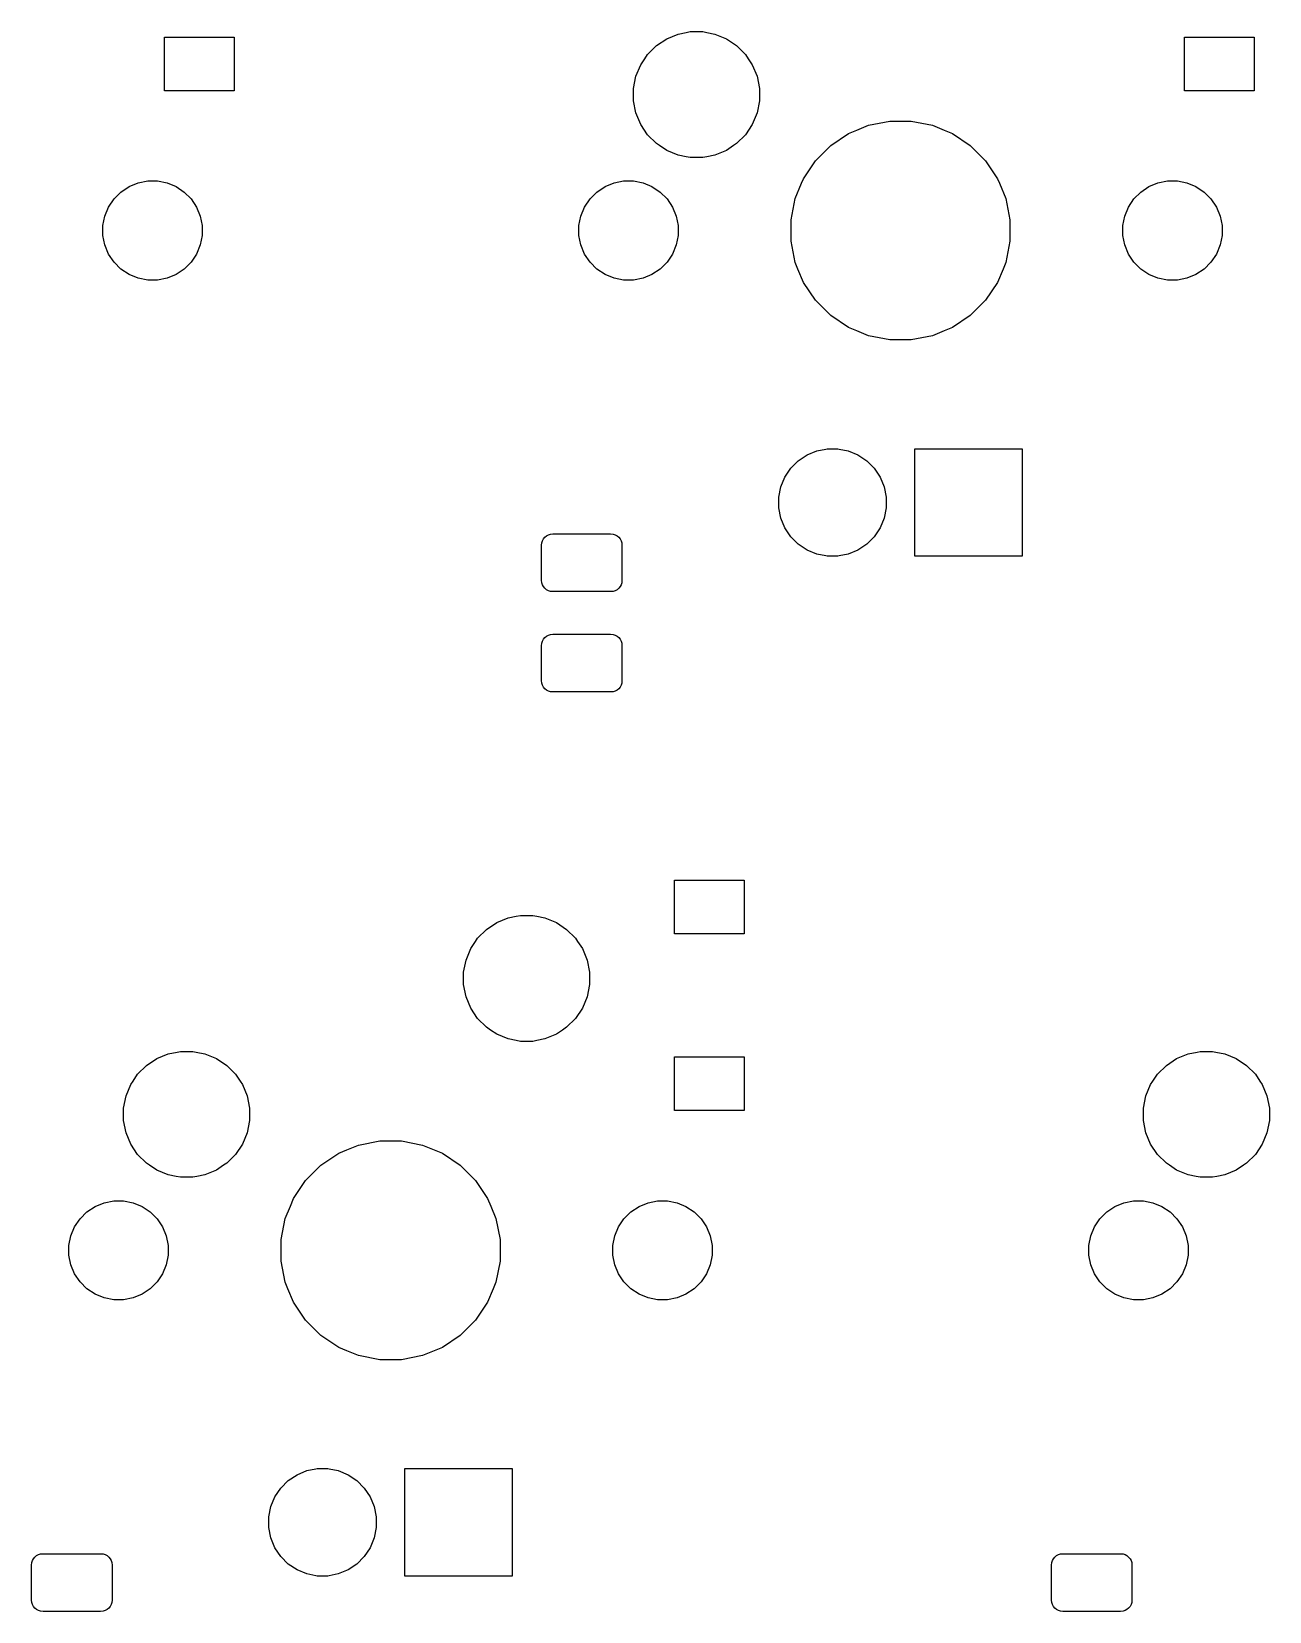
# Model space of a CAD drawing. Extents: x -9 to 373, y -109 to 9.
# Drawn here: x 159.98 to 183.1, y -49.61 to -20.1 of the extents above; entities that cross this region are included whole.
import ezdxf

# ---------------------------------------------------------------- set-up
doc = ezdxf.new("R2010")
doc.units = 0
doc.layers.add('BLACK', color=7, linetype='CONTINUOUS')

msp = doc.modelspace()

# ---------------------------------------------------------------- linework, layer by layer
at = {"layer": 'BLACK', "linetype": 'CONTINUOUS'}
for p, q in [((162.465, -21.201), (162.465, -20.199)), ((162.465, -20.199), (163.767, -20.199)), ((163.767, -20.199), (163.767, -21.201)), ((171.489, -20.5228), (171.653, -20.359)), ((171.653, -20.359), (171.845, -20.2303)), ((171.845, -20.2303), (172.059, -20.1417)), ((171.845, -20.2303), (171.845, -20.2303)), ((172.059, -20.1417), (172.211, -20.1116)), ((172.211, -20.1116), (172.287, -20.0965)), ((172.287, -20.0965), (172.518, -20.0965)), ((172.518, -20.0965), (172.594, -20.1116)), ((172.594, -20.1116), (172.746, -20.1417)), ((172.746, -20.1417), (172.96, -20.2303)), ((172.96, -20.2303), (172.96, -20.2303)), ((172.96, -20.2303), (173.152, -20.359)), ((173.152, -20.359), (173.316, -20.5228)), ((181.515, -21.201), (181.515, -20.199)), ((181.515, -20.199), (182.817, -20.199)), ((182.817, -20.199), (182.817, -21.201)), ((171.36, -20.7155), (171.435, -20.6043)), ((171.435, -20.6043), (171.489, -20.5228)), ((173.316, -20.5228), (173.37, -20.6043)), ((173.37, -20.6043), (173.445, -20.7155)), ((171.226, -21.1567), (171.272, -20.9295)), ((171.272, -20.9295), (171.36, -20.7155)), ((173.445, -20.7155), (173.533, -20.9295)), ((173.533, -20.9295), (173.578, -21.1567)), ((163.767, -21.201), (162.465, -21.201)), ((171.226, -21.3883), (171.226, -21.1567)), ((173.578, -21.1567), (173.578, -21.3883)), ((182.817, -21.201), (181.515, -21.201)), ((171.272, -21.6155), (171.226, -21.3883)), ((173.578, -21.3883), (173.533, -21.6155)), ((171.36, -21.8295), (171.272, -21.6155)), ((171.489, -22.0222), (171.36, -21.8295)), ((171.36, -21.8295), (171.36, -21.8295)), ((173.445, -21.8295), (173.316, -22.0222)), ((173.533, -21.6155), (173.445, -21.8295)), ((173.445, -21.8295), (173.445, -21.8295)), ((175.616, -21.8462), (176.011, -21.7676)), ((176.011, -21.7676), (176.414, -21.7676)), ((176.414, -21.7676), (176.809, -21.8462)), ((171.653, -22.186), (171.489, -22.0222)), ((173.316, -22.0222), (173.152, -22.186)), ((174.909, -22.2241), (175.244, -22.0003)), ((175.244, -22.0003), (175.398, -21.9365)), ((175.398, -21.9365), (175.616, -21.8462)), ((176.809, -21.8462), (177.027, -21.9365)), ((177.027, -21.9365), (177.181, -22.0003)), ((177.181, -22.0003), (177.516, -22.2241)), ((171.71, -22.2241), (171.653, -22.186)), ((171.845, -22.3147), (171.71, -22.2241)), ((172.059, -22.4033), (171.845, -22.3147)), ((172.211, -22.4334), (172.059, -22.4033)), ((172.746, -22.4033), (172.594, -22.4334)), ((172.96, -22.3147), (172.746, -22.4033)), ((173.095, -22.2241), (172.96, -22.3147)), ((173.152, -22.186), (173.095, -22.2241)), ((174.624, -22.509), (174.909, -22.2241)), ((177.516, -22.2241), (177.801, -22.509)), ((172.287, -22.4485), (172.211, -22.4334)), ((172.518, -22.4485), (172.287, -22.4485)), ((172.594, -22.4334), (172.518, -22.4485)), ((174.4, -22.8439), (174.624, -22.509)), ((177.801, -22.509), (178.025, -22.8439)), ((161.652, -23.0932), (161.804, -22.9919)), ((161.804, -22.9919), (161.972, -22.9221)), ((161.972, -22.9221), (162.151, -22.8865)), ((162.151, -22.8865), (162.334, -22.8865)), ((162.334, -22.8865), (162.513, -22.9221)), ((162.513, -22.9221), (162.681, -22.9919)), ((162.681, -22.9919), (162.833, -23.0932)), ((170.542, -23.0932), (170.694, -22.9919)), ((170.694, -22.9919), (170.862, -22.9221)), ((170.862, -22.9221), (171.041, -22.8865)), ((171.041, -22.8865), (171.224, -22.8865)), ((171.224, -22.8865), (171.403, -22.9221)), ((171.403, -22.9221), (171.571, -22.9919)), ((171.571, -22.9919), (171.723, -23.0932)), ((174.246, -23.216), (174.365, -22.929)), ((174.365, -22.929), (174.4, -22.8439)), ((178.025, -22.8439), (178.06, -22.929)), ((178.06, -22.929), (178.179, -23.216)), ((180.702, -23.0932), (180.854, -22.9919)), ((180.854, -22.9919), (181.022, -22.9221)), ((181.022, -22.9221), (181.201, -22.8865)), ((181.201, -22.8865), (181.384, -22.8865)), ((181.384, -22.8865), (181.563, -22.9221)), ((181.563, -22.9221), (181.731, -22.9919)), ((181.731, -22.9919), (181.883, -23.0932)), ((161.422, -23.3739), (161.523, -23.2222)), ((161.523, -23.2222), (161.652, -23.0932)), ((162.833, -23.0932), (162.962, -23.2222)), ((162.962, -23.2222), (163.063, -23.3739)), ((170.312, -23.3739), (170.413, -23.2222)), ((170.413, -23.2222), (170.542, -23.0932)), ((171.723, -23.0932), (171.852, -23.2222)), ((171.852, -23.2222), (171.953, -23.3739)), ((174.168, -23.6111), (174.246, -23.216)), ((178.179, -23.216), (178.257, -23.6111)), ((180.472, -23.3739), (180.573, -23.2222)), ((180.573, -23.2222), (180.702, -23.0932)), ((181.883, -23.0932), (182.012, -23.2222)), ((182.012, -23.2222), (182.113, -23.3739)), ((161.316, -23.7213), (161.352, -23.5424)), ((161.352, -23.5424), (161.422, -23.3739)), ((163.063, -23.3739), (163.133, -23.5424)), ((163.133, -23.5424), (163.168, -23.7213)), ((170.207, -23.7213), (170.242, -23.5424)), ((170.242, -23.5424), (170.312, -23.3739)), ((171.953, -23.3739), (172.023, -23.5424)), ((172.023, -23.5424), (172.058, -23.7213)), ((180.367, -23.7213), (180.402, -23.5424)), ((180.402, -23.5424), (180.472, -23.3739)), ((182.113, -23.3739), (182.183, -23.5424)), ((182.183, -23.5424), (182.219, -23.7213)), ((161.316, -23.9037), (161.316, -23.7213)), ((161.352, -24.0826), (161.316, -23.9037)), ((163.168, -23.9037), (163.133, -24.0826)), ((163.168, -23.7213), (163.168, -23.9037)), ((170.207, -23.9037), (170.207, -23.7213)), ((170.242, -24.0826), (170.207, -23.9037)), ((172.058, -23.9037), (172.023, -24.0826)), ((172.058, -23.7213), (172.058, -23.9037)), ((174.168, -24.0139), (174.168, -23.6111)), ((178.257, -23.6111), (178.257, -24.0139)), ((180.367, -23.9037), (180.367, -23.7213)), ((180.402, -24.0826), (180.367, -23.9037)), ((182.219, -23.9037), (182.183, -24.0826)), ((182.219, -23.7213), (182.219, -23.9037)), ((161.422, -24.2511), (161.352, -24.0826)), ((163.133, -24.0826), (163.063, -24.2511)), ((170.312, -24.2511), (170.242, -24.0826)), ((172.023, -24.0826), (171.953, -24.2511)), ((174.246, -24.409), (174.168, -24.0139)), ((178.257, -24.0139), (178.179, -24.409)), ((180.472, -24.2511), (180.402, -24.0826)), ((182.183, -24.0826), (182.113, -24.2511)), ((161.523, -24.4028), (161.422, -24.2511)), ((161.652, -24.5318), (161.523, -24.4028)), ((162.962, -24.4028), (162.833, -24.5318)), ((163.063, -24.2511), (162.962, -24.4028)), ((170.413, -24.4028), (170.312, -24.2511)), ((170.542, -24.5318), (170.413, -24.4028)), ((171.852, -24.4028), (171.723, -24.5318)), ((171.953, -24.2511), (171.852, -24.4028)), ((174.297, -24.5318), (174.246, -24.409)), ((178.179, -24.409), (178.128, -24.5318)), ((180.573, -24.4028), (180.472, -24.2511)), ((180.702, -24.5318), (180.573, -24.4028)), ((182.012, -24.4028), (181.883, -24.5318)), ((182.113, -24.2511), (182.012, -24.4028)), ((161.804, -24.6331), (161.652, -24.5318)), ((161.972, -24.7029), (161.804, -24.6331)), ((162.151, -24.7385), (161.972, -24.7029)), ((162.334, -24.7385), (162.151, -24.7385)), ((162.513, -24.7029), (162.334, -24.7385)), ((162.681, -24.6331), (162.513, -24.7029)), ((162.833, -24.5318), (162.681, -24.6331)), ((170.694, -24.6331), (170.542, -24.5318)), ((170.862, -24.7029), (170.694, -24.6331)), ((171.041, -24.7385), (170.862, -24.7029)), ((171.224, -24.7385), (171.041, -24.7385)), ((171.403, -24.7029), (171.224, -24.7385)), ((171.571, -24.6331), (171.403, -24.7029)), ((171.723, -24.5318), (171.571, -24.6331)), ((174.4, -24.7811), (174.297, -24.5318)), ((174.624, -25.116), (174.4, -24.7811)), ((178.025, -24.7811), (177.801, -25.116)), ((178.128, -24.5318), (178.025, -24.7811)), ((180.854, -24.6331), (180.702, -24.5318)), ((181.022, -24.7029), (180.854, -24.6331)), ((181.201, -24.7385), (181.022, -24.7029)), ((181.384, -24.7385), (181.201, -24.7385)), ((181.563, -24.7029), (181.384, -24.7385)), ((181.731, -24.6331), (181.563, -24.7029)), ((181.883, -24.5318), (181.731, -24.6331)), ((174.909, -25.4009), (174.624, -25.116)), ((177.801, -25.116), (177.516, -25.4009)), ((175.244, -25.6247), (174.909, -25.4009)), ((175.398, -25.6885), (175.244, -25.6247)), ((177.181, -25.6247), (177.027, -25.6885)), ((177.516, -25.4009), (177.181, -25.6247)), ((175.616, -25.7788), (175.398, -25.6885)), ((176.011, -25.8574), (175.616, -25.7788)), ((176.414, -25.8574), (176.011, -25.8574)), ((176.809, -25.7788), (176.414, -25.8574)), ((177.027, -25.6885), (176.809, -25.7788)), ((174.303, -28.113), (174.467, -28.0032)), ((174.467, -28.0032), (174.65, -27.9276)), ((174.65, -27.9276), (174.816, -27.8945)), ((174.816, -27.8945), (174.844, -27.889)), ((174.844, -27.889), (175.041, -27.889)), ((175.041, -27.889), (175.069, -27.8945)), ((175.069, -27.8945), (175.235, -27.9276)), ((175.235, -27.9276), (175.418, -28.0032)), ((175.418, -28.0032), (175.582, -28.113)), ((176.479, -29.896), (176.479, -27.889)), ((176.479, -27.889), (178.486, -27.889)), ((178.486, -27.889), (178.486, -29.896)), ((174.053, -28.4172), (174.163, -28.2528)), ((174.163, -28.2528), (174.303, -28.113)), ((175.582, -28.113), (175.722, -28.2528)), ((175.722, -28.2528), (175.832, -28.4172)), ((173.939, -28.7937), (173.978, -28.5998)), ((173.978, -28.5998), (174.053, -28.4172)), ((175.832, -28.4172), (175.907, -28.5998)), ((175.907, -28.5998), (175.946, -28.7937)), ((173.939, -28.9913), (173.939, -28.7937)), ((175.946, -28.7937), (175.946, -28.9913)), ((173.978, -29.1852), (173.939, -28.9913)), ((174.053, -29.3678), (173.978, -29.1852)), ((175.907, -29.1852), (175.832, -29.3678)), ((175.946, -28.9913), (175.907, -29.1852)), ((169.601, -29.5156), (169.636, -29.4965)), ((169.636, -29.4965), (169.675, -29.4848)), ((169.675, -29.4848), (169.721, -29.4802)), ((169.721, -29.4802), (170.797, -29.4802)), ((170.797, -29.4802), (170.844, -29.4848)), ((170.844, -29.4848), (170.883, -29.4965)), ((170.883, -29.4965), (170.918, -29.5156)), ((174.163, -29.5322), (174.053, -29.3678)), ((175.832, -29.3678), (175.722, -29.5322)), ((169.508, -29.6931), (169.513, -29.6468)), ((169.508, -30.3444), (169.508, -29.6931)), ((169.513, -29.6468), (169.525, -29.6081)), ((169.525, -29.6081), (169.544, -29.5725)), ((169.544, -29.5725), (169.569, -29.5412)), ((169.569, -29.5412), (169.601, -29.5156)), ((170.918, -29.5156), (170.949, -29.5412)), ((170.949, -29.5412), (170.975, -29.5725)), ((170.975, -29.5725), (170.994, -29.6081)), ((170.994, -29.6081), (171.006, -29.6468)), ((171.006, -29.6468), (171.01, -29.6931)), ((171.01, -29.6931), (171.01, -30.3444)), ((174.303, -29.672), (174.163, -29.5322)), ((174.467, -29.7818), (174.303, -29.672)), ((174.65, -29.8574), (174.467, -29.7818)), ((175.418, -29.7818), (175.235, -29.8574)), ((175.582, -29.672), (175.418, -29.7818)), ((175.722, -29.5322), (175.582, -29.672)), ((174.816, -29.8905), (174.65, -29.8574)), ((174.844, -29.896), (174.816, -29.8905)), ((175.041, -29.896), (174.844, -29.896)), ((175.069, -29.8905), (175.041, -29.896)), ((175.235, -29.8574), (175.069, -29.8905)), ((178.486, -29.896), (176.479, -29.896)), ((169.513, -30.3907), (169.508, -30.3444)), ((169.525, -30.4294), (169.513, -30.3907)), ((171.006, -30.3907), (170.994, -30.4294)), ((171.01, -30.3444), (171.006, -30.3907)), ((169.544, -30.465), (169.525, -30.4294)), ((169.569, -30.4963), (169.544, -30.465)), ((169.601, -30.5219), (169.569, -30.4963)), ((169.636, -30.541), (169.601, -30.5219)), ((169.675, -30.5527), (169.636, -30.541)), ((169.721, -30.5572), (169.675, -30.5527)), ((170.797, -30.5572), (169.721, -30.5572)), ((170.844, -30.5527), (170.797, -30.5572)), ((170.883, -30.541), (170.844, -30.5527)), ((170.918, -30.5219), (170.883, -30.541)), ((170.949, -30.4963), (170.918, -30.5219)), ((170.975, -30.465), (170.949, -30.4963)), ((170.994, -30.4294), (170.975, -30.465)), ((169.508, -31.5681), (169.513, -31.5218)), ((169.508, -32.2194), (169.508, -31.5681)), ((169.513, -31.5218), (169.525, -31.4831)), ((169.525, -31.4831), (169.544, -31.4475)), ((169.544, -31.4475), (169.569, -31.4162)), ((169.569, -31.4162), (169.601, -31.3906)), ((169.601, -31.3906), (169.636, -31.3715)), ((169.636, -31.3715), (169.675, -31.3598)), ((169.675, -31.3598), (169.721, -31.3552)), ((169.721, -31.3552), (170.797, -31.3552)), ((170.797, -31.3552), (170.844, -31.3598)), ((170.844, -31.3598), (170.883, -31.3715)), ((170.883, -31.3715), (170.918, -31.3906)), ((170.918, -31.3906), (170.949, -31.4162)), ((170.949, -31.4162), (170.975, -31.4475)), ((170.975, -31.4475), (170.994, -31.4831)), ((170.994, -31.4831), (171.006, -31.5218)), ((171.006, -31.5218), (171.01, -31.5681)), ((171.01, -31.5681), (171.01, -32.2194)), ((169.513, -32.2657), (169.508, -32.2194)), ((169.525, -32.3044), (169.513, -32.2657)), ((169.544, -32.34), (169.525, -32.3044)), ((169.569, -32.3713), (169.544, -32.34)), ((169.601, -32.3969), (169.569, -32.3713)), ((169.636, -32.416), (169.601, -32.3969)), ((169.675, -32.4277), (169.636, -32.416)), ((169.721, -32.4322), (169.675, -32.4277)), ((170.797, -32.4322), (169.721, -32.4322)), ((170.844, -32.4277), (170.797, -32.4322)), ((170.883, -32.416), (170.844, -32.4277)), ((170.918, -32.3969), (170.883, -32.416)), ((170.949, -32.3713), (170.918, -32.3969)), ((170.975, -32.34), (170.949, -32.3713)), ((170.994, -32.3044), (170.975, -32.34)), ((171.006, -32.2657), (170.994, -32.3044)), ((171.01, -32.2194), (171.006, -32.2657)), ((171.99, -36.951), (171.99, -35.949)), ((171.99, -35.949), (173.292, -35.949)), ((173.292, -35.949), (173.292, -36.951)), ((168.314, -37.0328), (168.478, -36.869)), ((168.478, -36.869), (168.67, -36.7403)), ((168.67, -36.7403), (168.884, -36.6517)), ((168.67, -36.7403), (168.67, -36.7403)), ((168.884, -36.6517), (169.036, -36.6216)), ((169.036, -36.6216), (169.112, -36.6065)), ((169.112, -36.6065), (169.343, -36.6065)), ((169.343, -36.6065), (169.419, -36.6216)), ((169.419, -36.6216), (169.571, -36.6517)), ((169.571, -36.6517), (169.785, -36.7403)), ((169.785, -36.7403), (169.785, -36.7403)), ((169.785, -36.7403), (169.977, -36.869)), ((169.977, -36.869), (170.141, -37.0328)), ((168.185, -37.2255), (168.275, -37.0912)), ((168.275, -37.0912), (168.314, -37.0328)), ((170.141, -37.0328), (170.18, -37.0912)), ((170.18, -37.0912), (170.27, -37.2255)), ((173.292, -36.951), (171.99, -36.951)), ((168.052, -37.6667), (168.097, -37.4395)), ((168.097, -37.4395), (168.185, -37.2255)), ((170.27, -37.2255), (170.358, -37.4395)), ((170.358, -37.4395), (170.403, -37.6667)), ((168.052, -37.8983), (168.052, -37.6667)), ((170.403, -37.6667), (170.403, -37.8983)), ((168.097, -38.1255), (168.052, -37.8983)), ((170.403, -37.8983), (170.358, -38.1255)), ((168.185, -38.3395), (168.097, -38.1255)), ((168.314, -38.5322), (168.185, -38.3395)), ((168.185, -38.3395), (168.185, -38.3395)), ((170.27, -38.3395), (170.141, -38.5322)), ((170.358, -38.1255), (170.27, -38.3395)), ((170.27, -38.3395), (170.27, -38.3395)), ((168.478, -38.696), (168.314, -38.5322)), ((170.141, -38.5322), (169.977, -38.696)), ((168.555, -38.7474), (168.478, -38.696)), ((168.67, -38.8247), (168.555, -38.7474)), ((168.884, -38.9133), (168.67, -38.8247)), ((169.036, -38.9434), (168.884, -38.9133)), ((169.112, -38.9585), (169.036, -38.9434)), ((169.419, -38.9434), (169.343, -38.9585)), ((169.571, -38.9133), (169.419, -38.9434)), ((169.785, -38.8247), (169.571, -38.9133)), ((169.9, -38.7474), (169.785, -38.8247)), ((169.977, -38.696), (169.9, -38.7474)), ((162.32, -39.2803), (162.534, -39.1917)), ((162.534, -39.1917), (162.701, -39.1586)), ((162.701, -39.1586), (162.762, -39.1465)), ((162.762, -39.1465), (162.993, -39.1465)), ((162.993, -39.1465), (163.054, -39.1586)), ((163.054, -39.1586), (163.221, -39.1917)), ((163.221, -39.1917), (163.435, -39.2803)), ((169.343, -38.9585), (169.112, -38.9585)), ((171.99, -40.251), (171.99, -39.249)), ((171.99, -39.249), (173.292, -39.249)), ((173.292, -39.249), (173.292, -40.251)), ((181.37, -39.2803), (181.584, -39.1917)), ((181.584, -39.1917), (181.751, -39.1586)), ((181.751, -39.1586), (181.812, -39.1465)), ((181.812, -39.1465), (182.043, -39.1465)), ((182.043, -39.1465), (182.104, -39.1586)), ((182.104, -39.1586), (182.271, -39.1917)), ((182.271, -39.1917), (182.485, -39.2803)), ((161.964, -39.5728), (162.128, -39.409)), ((162.128, -39.409), (162.32, -39.2803)), ((162.32, -39.2803), (162.32, -39.2803)), ((163.435, -39.2803), (163.435, -39.2803)), ((163.435, -39.2803), (163.627, -39.409)), ((163.627, -39.409), (163.791, -39.5728)), ((181.014, -39.5728), (181.178, -39.409)), ((181.178, -39.409), (181.37, -39.2803)), ((181.37, -39.2803), (181.37, -39.2803)), ((182.485, -39.2803), (182.485, -39.2803)), ((182.485, -39.2803), (182.677, -39.409)), ((182.677, -39.409), (182.841, -39.5728)), ((161.747, -39.9795), (161.835, -39.7655)), ((161.835, -39.7655), (161.878, -39.7013)), ((161.878, -39.7013), (161.964, -39.5728)), ((163.791, -39.5728), (163.877, -39.7013)), ((163.877, -39.7013), (163.92, -39.7655)), ((163.92, -39.7655), (164.008, -39.9795)), ((180.797, -39.9795), (180.885, -39.7655)), ((180.885, -39.7655), (180.928, -39.7013)), ((180.928, -39.7013), (181.014, -39.5728)), ((182.841, -39.5728), (182.927, -39.7013)), ((182.927, -39.7013), (182.97, -39.7655)), ((182.97, -39.7655), (183.058, -39.9795)), ((161.701, -40.2067), (161.747, -39.9795)), ((164.008, -39.9795), (164.053, -40.2067)), ((180.751, -40.2067), (180.797, -39.9795)), ((183.058, -39.9795), (183.103, -40.2067)), ((161.701, -40.4383), (161.701, -40.2067)), ((164.053, -40.2067), (164.053, -40.4383)), ((173.292, -40.251), (171.99, -40.251)), ((180.751, -40.4383), (180.751, -40.2067)), ((183.103, -40.2067), (183.103, -40.4383)), ((161.747, -40.6655), (161.701, -40.4383)), ((161.835, -40.8795), (161.747, -40.6655)), ((164.008, -40.6655), (163.92, -40.8795)), ((164.053, -40.4383), (164.008, -40.6655)), ((180.797, -40.6655), (180.751, -40.4383)), ((180.885, -40.8795), (180.797, -40.6655)), ((183.058, -40.6655), (182.97, -40.8795)), ((183.103, -40.4383), (183.058, -40.6655)), ((161.964, -41.0722), (161.835, -40.8795)), ((161.835, -40.8795), (161.835, -40.8795)), ((163.92, -40.8795), (163.791, -41.0722)), ((163.92, -40.8795), (163.92, -40.8795)), ((165.719, -41.0503), (165.873, -40.9865)), ((165.873, -40.9865), (166.091, -40.8962)), ((166.091, -40.8962), (166.486, -40.8176)), ((166.486, -40.8176), (166.889, -40.8176)), ((166.889, -40.8176), (167.284, -40.8962)), ((167.284, -40.8962), (167.502, -40.9865)), ((167.502, -40.9865), (167.656, -41.0503)), ((181.014, -41.0722), (180.885, -40.8795)), ((180.885, -40.8795), (180.885, -40.8795)), ((182.97, -40.8795), (182.841, -41.0722)), ((182.97, -40.8795), (182.97, -40.8795)), ((162.128, -41.236), (161.964, -41.0722)), ((162.185, -41.2741), (162.128, -41.236)), ((162.32, -41.3647), (162.185, -41.2741)), ((163.57, -41.2741), (163.435, -41.3647)), ((163.627, -41.236), (163.57, -41.2741)), ((163.791, -41.0722), (163.627, -41.236)), ((165.099, -41.559), (165.384, -41.2741)), ((165.384, -41.2741), (165.719, -41.0503)), ((167.656, -41.0503), (167.991, -41.2741)), ((167.991, -41.2741), (168.276, -41.559)), ((181.178, -41.236), (181.014, -41.0722)), ((181.235, -41.2741), (181.178, -41.236)), ((181.37, -41.3647), (181.235, -41.2741)), ((182.62, -41.2741), (182.485, -41.3647)), ((182.677, -41.236), (182.62, -41.2741)), ((182.841, -41.0722), (182.677, -41.236)), ((162.534, -41.4533), (162.32, -41.3647)), ((162.686, -41.4834), (162.534, -41.4533)), ((162.762, -41.4985), (162.686, -41.4834)), ((162.993, -41.4985), (162.762, -41.4985)), ((163.069, -41.4834), (162.993, -41.4985)), ((163.221, -41.4533), (163.069, -41.4834)), ((163.435, -41.3647), (163.221, -41.4533)), ((164.875, -41.8939), (165.099, -41.559)), ((168.276, -41.559), (168.5, -41.8939)), ((181.584, -41.4533), (181.37, -41.3647)), ((181.736, -41.4834), (181.584, -41.4533)), ((181.812, -41.4985), (181.736, -41.4834)), ((182.043, -41.4985), (181.812, -41.4985)), ((182.119, -41.4834), (182.043, -41.4985)), ((182.271, -41.4533), (182.119, -41.4834)), ((182.485, -41.3647), (182.271, -41.4533)), ((164.816, -42.0379), (164.875, -41.8939)), ((168.5, -41.8939), (168.559, -42.0379)), ((160.888, -42.2722), (161.017, -42.1432)), ((161.017, -42.1432), (161.169, -42.0419)), ((161.169, -42.0419), (161.337, -41.9721)), ((161.337, -41.9721), (161.516, -41.9365)), ((161.516, -41.9365), (161.699, -41.9365)), ((161.699, -41.9365), (161.878, -41.9721)), ((161.878, -41.9721), (162.046, -42.0419)), ((162.046, -42.0419), (162.198, -42.1432)), ((162.198, -42.1432), (162.327, -42.2722)), ((164.721, -42.266), (164.816, -42.0379)), ((168.559, -42.0379), (168.654, -42.266)), ((171.048, -42.2722), (171.177, -42.1432)), ((171.177, -42.1432), (171.329, -42.0419)), ((171.329, -42.0419), (171.497, -41.9721)), ((171.497, -41.9721), (171.676, -41.9365)), ((171.676, -41.9365), (171.859, -41.9365)), ((171.859, -41.9365), (172.038, -41.9721)), ((172.038, -41.9721), (172.206, -42.0419)), ((172.206, -42.0419), (172.358, -42.1432)), ((172.358, -42.1432), (172.487, -42.2722)), ((179.938, -42.2722), (180.067, -42.1432)), ((180.067, -42.1432), (180.219, -42.0419)), ((180.219, -42.0419), (180.387, -41.9721)), ((180.387, -41.9721), (180.566, -41.9365)), ((180.566, -41.9365), (180.749, -41.9365)), ((180.749, -41.9365), (180.928, -41.9721)), ((180.928, -41.9721), (181.096, -42.0419)), ((181.096, -42.0419), (181.248, -42.1432)), ((181.248, -42.1432), (181.377, -42.2722)), ((160.717, -42.5924), (160.787, -42.4239)), ((160.787, -42.4239), (160.888, -42.2722)), ((162.327, -42.2722), (162.428, -42.4239)), ((162.428, -42.4239), (162.498, -42.5924)), ((164.643, -42.6611), (164.721, -42.266)), ((168.654, -42.266), (168.732, -42.6611)), ((170.877, -42.5924), (170.947, -42.4239)), ((170.947, -42.4239), (171.048, -42.2722)), ((172.487, -42.2722), (172.588, -42.4239)), ((172.588, -42.4239), (172.658, -42.5924)), ((179.767, -42.5924), (179.837, -42.4239)), ((179.837, -42.4239), (179.938, -42.2722)), ((181.377, -42.2722), (181.478, -42.4239)), ((181.478, -42.4239), (181.548, -42.5924)), ((160.681, -42.7713), (160.717, -42.5924)), ((160.681, -42.9537), (160.681, -42.7713)), ((162.498, -42.5924), (162.534, -42.7713)), ((162.534, -42.7713), (162.534, -42.9537)), ((164.643, -43.0639), (164.643, -42.6611)), ((168.732, -42.6611), (168.732, -43.0639)), ((170.841, -42.7713), (170.877, -42.5924)), ((170.841, -42.9537), (170.841, -42.7713)), ((172.658, -42.5924), (172.694, -42.7713)), ((172.694, -42.7713), (172.694, -42.9537)), ((179.731, -42.7713), (179.767, -42.5924)), ((179.731, -42.9537), (179.731, -42.7713)), ((181.548, -42.5924), (181.583, -42.7713)), ((181.583, -42.7713), (181.583, -42.9537)), ((160.717, -43.1326), (160.681, -42.9537)), ((162.534, -42.9537), (162.498, -43.1326)), ((164.721, -43.459), (164.643, -43.0639)), ((168.732, -43.0639), (168.654, -43.459)), ((170.877, -43.1326), (170.841, -42.9537)), ((172.694, -42.9537), (172.658, -43.1326)), ((179.767, -43.1326), (179.731, -42.9537)), ((181.583, -42.9537), (181.548, -43.1326)), ((160.787, -43.3011), (160.717, -43.1326)), ((160.888, -43.4528), (160.787, -43.3011)), ((162.428, -43.3011), (162.327, -43.4528)), ((162.498, -43.1326), (162.428, -43.3011)), ((170.947, -43.3011), (170.877, -43.1326)), ((171.048, -43.4528), (170.947, -43.3011)), ((172.588, -43.3011), (172.487, -43.4528)), ((172.658, -43.1326), (172.588, -43.3011)), ((179.837, -43.3011), (179.767, -43.1326)), ((179.938, -43.4528), (179.837, -43.3011)), ((181.478, -43.3011), (181.377, -43.4528)), ((181.548, -43.1326), (181.478, -43.3011)), ((161.017, -43.5818), (160.888, -43.4528)), ((161.169, -43.6831), (161.017, -43.5818)), ((162.198, -43.5818), (162.046, -43.6831)), ((162.327, -43.4528), (162.198, -43.5818)), ((164.772, -43.5818), (164.721, -43.459)), ((164.875, -43.8311), (164.772, -43.5818)), ((168.603, -43.5818), (168.5, -43.8311)), ((168.654, -43.459), (168.603, -43.5818)), ((171.177, -43.5818), (171.048, -43.4528)), ((171.329, -43.6831), (171.177, -43.5818)), ((172.358, -43.5818), (172.206, -43.6831)), ((172.487, -43.4528), (172.358, -43.5818)), ((180.067, -43.5818), (179.938, -43.4528)), ((180.219, -43.6831), (180.067, -43.5818)), ((181.248, -43.5818), (181.096, -43.6831)), ((181.377, -43.4528), (181.248, -43.5818)), ((161.337, -43.7529), (161.169, -43.6831)), ((161.516, -43.7885), (161.337, -43.7529)), ((161.699, -43.7885), (161.516, -43.7885)), ((161.878, -43.7529), (161.699, -43.7885)), ((162.046, -43.6831), (161.878, -43.7529)), ((165.099, -44.166), (164.875, -43.8311)), ((168.5, -43.8311), (168.276, -44.166)), ((171.497, -43.7529), (171.329, -43.6831)), ((171.676, -43.7885), (171.497, -43.7529)), ((171.859, -43.7885), (171.676, -43.7885)), ((172.038, -43.7529), (171.859, -43.7885)), ((172.206, -43.6831), (172.038, -43.7529)), ((180.387, -43.7529), (180.219, -43.6831)), ((180.566, -43.7885), (180.387, -43.7529)), ((180.749, -43.7885), (180.566, -43.7885)), ((180.928, -43.7529), (180.749, -43.7885)), ((181.096, -43.6831), (180.928, -43.7529)), ((165.384, -44.4509), (165.099, -44.166)), ((168.276, -44.166), (167.991, -44.4509)), ((165.719, -44.6747), (165.384, -44.4509)), ((167.991, -44.4509), (167.656, -44.6747)), ((165.873, -44.7385), (165.719, -44.6747)), ((166.091, -44.8288), (165.873, -44.7385)), ((166.486, -44.9074), (166.091, -44.8288)), ((167.284, -44.8288), (166.889, -44.9074)), ((167.502, -44.7385), (167.284, -44.8288)), ((167.656, -44.6747), (167.502, -44.7385)), ((166.889, -44.9074), (166.486, -44.9074)), ((164.638, -47.3028), (164.778, -47.163)), ((164.778, -47.163), (164.942, -47.0532)), ((164.942, -47.0532), (165.125, -46.9776)), ((165.125, -46.9776), (165.294, -46.9439)), ((165.294, -46.9439), (165.319, -46.939)), ((165.319, -46.939), (165.516, -46.939)), ((165.516, -46.939), (165.541, -46.9439)), ((165.541, -46.9439), (165.71, -46.9776)), ((165.71, -46.9776), (165.893, -47.0532)), ((165.893, -47.0532), (166.057, -47.163)), ((166.057, -47.163), (166.197, -47.3028)), ((166.954, -48.946), (166.954, -46.939)), ((166.954, -46.939), (168.961, -46.939)), ((168.961, -46.939), (168.961, -48.946)), ((164.453, -47.6498), (164.528, -47.4672)), ((164.528, -47.4672), (164.638, -47.3028)), ((166.197, -47.3028), (166.307, -47.4672)), ((166.307, -47.4672), (166.382, -47.6498)), ((164.414, -47.8437), (164.453, -47.6498)), ((166.382, -47.6498), (166.421, -47.8437)), ((164.414, -48.0413), (164.414, -47.8437)), ((164.453, -48.2352), (164.414, -48.0413)), ((166.421, -48.0413), (166.382, -48.2352)), ((166.421, -47.8437), (166.421, -48.0413)), ((164.528, -48.4178), (164.453, -48.2352)), ((166.382, -48.2352), (166.307, -48.4178)), ((159.988, -48.6968), (160, -48.6581)), ((160, -48.6581), (160.019, -48.6225)), ((160.019, -48.6225), (160.044, -48.5912)), ((160.044, -48.5912), (160.076, -48.5656)), ((160.076, -48.5656), (160.111, -48.5465)), ((160.111, -48.5465), (160.15, -48.5348)), ((160.15, -48.5348), (160.196, -48.5302)), ((160.196, -48.5302), (161.272, -48.5302)), ((161.272, -48.5302), (161.319, -48.5348)), ((161.319, -48.5348), (161.358, -48.5465)), ((161.358, -48.5465), (161.393, -48.5656)), ((161.393, -48.5656), (161.424, -48.5912)), ((161.424, -48.5912), (161.45, -48.6225)), ((161.45, -48.6225), (161.469, -48.6581)), ((161.469, -48.6581), (161.481, -48.6968)), ((164.638, -48.5822), (164.528, -48.4178)), ((164.778, -48.722), (164.638, -48.5822)), ((166.197, -48.5822), (166.057, -48.722)), ((166.307, -48.4178), (166.197, -48.5822)), ((179.038, -48.6968), (179.05, -48.6581)), ((179.05, -48.6581), (179.069, -48.6225)), ((179.069, -48.6225), (179.094, -48.5912)), ((179.094, -48.5912), (179.126, -48.5656)), ((179.126, -48.5656), (179.161, -48.5465)), ((179.161, -48.5465), (179.2, -48.5348)), ((179.2, -48.5348), (179.246, -48.5302)), ((179.246, -48.5302), (180.322, -48.5302)), ((180.322, -48.5302), (180.369, -48.5348)), ((180.369, -48.5348), (180.408, -48.5465)), ((180.408, -48.5465), (180.443, -48.5656)), ((180.443, -48.5656), (180.474, -48.5912)), ((180.474, -48.5912), (180.5, -48.6225)), ((180.5, -48.6225), (180.519, -48.6581)), ((180.519, -48.6581), (180.531, -48.6968)), ((159.983, -48.7431), (159.988, -48.6968)), ((159.983, -49.3944), (159.983, -48.7431)), ((161.481, -48.6968), (161.485, -48.7431)), ((161.485, -48.7431), (161.485, -49.3944)), ((164.942, -48.8318), (164.778, -48.722)), ((165.125, -48.9074), (164.942, -48.8318)), ((165.291, -48.9405), (165.125, -48.9074)), ((165.319, -48.946), (165.291, -48.9405)), ((165.516, -48.946), (165.319, -48.946)), ((165.544, -48.9405), (165.516, -48.946)), ((165.71, -48.9074), (165.544, -48.9405)), ((165.893, -48.8318), (165.71, -48.9074)), ((166.057, -48.722), (165.893, -48.8318)), ((168.961, -48.946), (166.954, -48.946)), ((179.033, -48.7431), (179.038, -48.6968)), ((179.033, -49.3944), (179.033, -48.7431)), ((180.531, -48.6968), (180.535, -48.7431)), ((180.535, -48.7431), (180.535, -49.3944)), ((159.988, -49.4407), (159.983, -49.3944)), ((160, -49.4794), (159.988, -49.4407)), ((160.019, -49.515), (160, -49.4794)), ((160.044, -49.5463), (160.019, -49.515)), ((160.076, -49.5719), (160.044, -49.5463)), ((160.111, -49.591), (160.076, -49.5719)), ((161.393, -49.5719), (161.358, -49.591)), ((161.424, -49.5463), (161.393, -49.5719)), ((161.45, -49.515), (161.424, -49.5463)), ((161.469, -49.4794), (161.45, -49.515)), ((161.481, -49.4407), (161.469, -49.4794)), ((161.485, -49.3944), (161.481, -49.4407)), ((179.038, -49.4407), (179.033, -49.3944)), ((179.05, -49.4794), (179.038, -49.4407)), ((179.069, -49.515), (179.05, -49.4794)), ((179.094, -49.5463), (179.069, -49.515)), ((179.126, -49.5719), (179.094, -49.5463)), ((179.161, -49.591), (179.126, -49.5719)), ((180.443, -49.5719), (180.408, -49.591)), ((180.474, -49.5463), (180.443, -49.5719)), ((180.5, -49.515), (180.474, -49.5463)), ((180.519, -49.4794), (180.5, -49.515)), ((180.531, -49.4407), (180.519, -49.4794)), ((180.535, -49.3944), (180.531, -49.4407)), ((160.15, -49.6027), (160.111, -49.591)), ((160.196, -49.6073), (160.15, -49.6027)), ((161.272, -49.6073), (160.196, -49.6073)), ((161.319, -49.6027), (161.272, -49.6073)), ((161.358, -49.591), (161.319, -49.6027)), ((179.2, -49.6027), (179.161, -49.591)), ((179.246, -49.6073), (179.2, -49.6027)), ((180.322, -49.6073), (179.246, -49.6073)), ((180.369, -49.6027), (180.322, -49.6073)), ((180.408, -49.591), (180.369, -49.6027))]:
    msp.add_line(p, q, dxfattribs=at)

doc.saveas('drawing.dxf')
